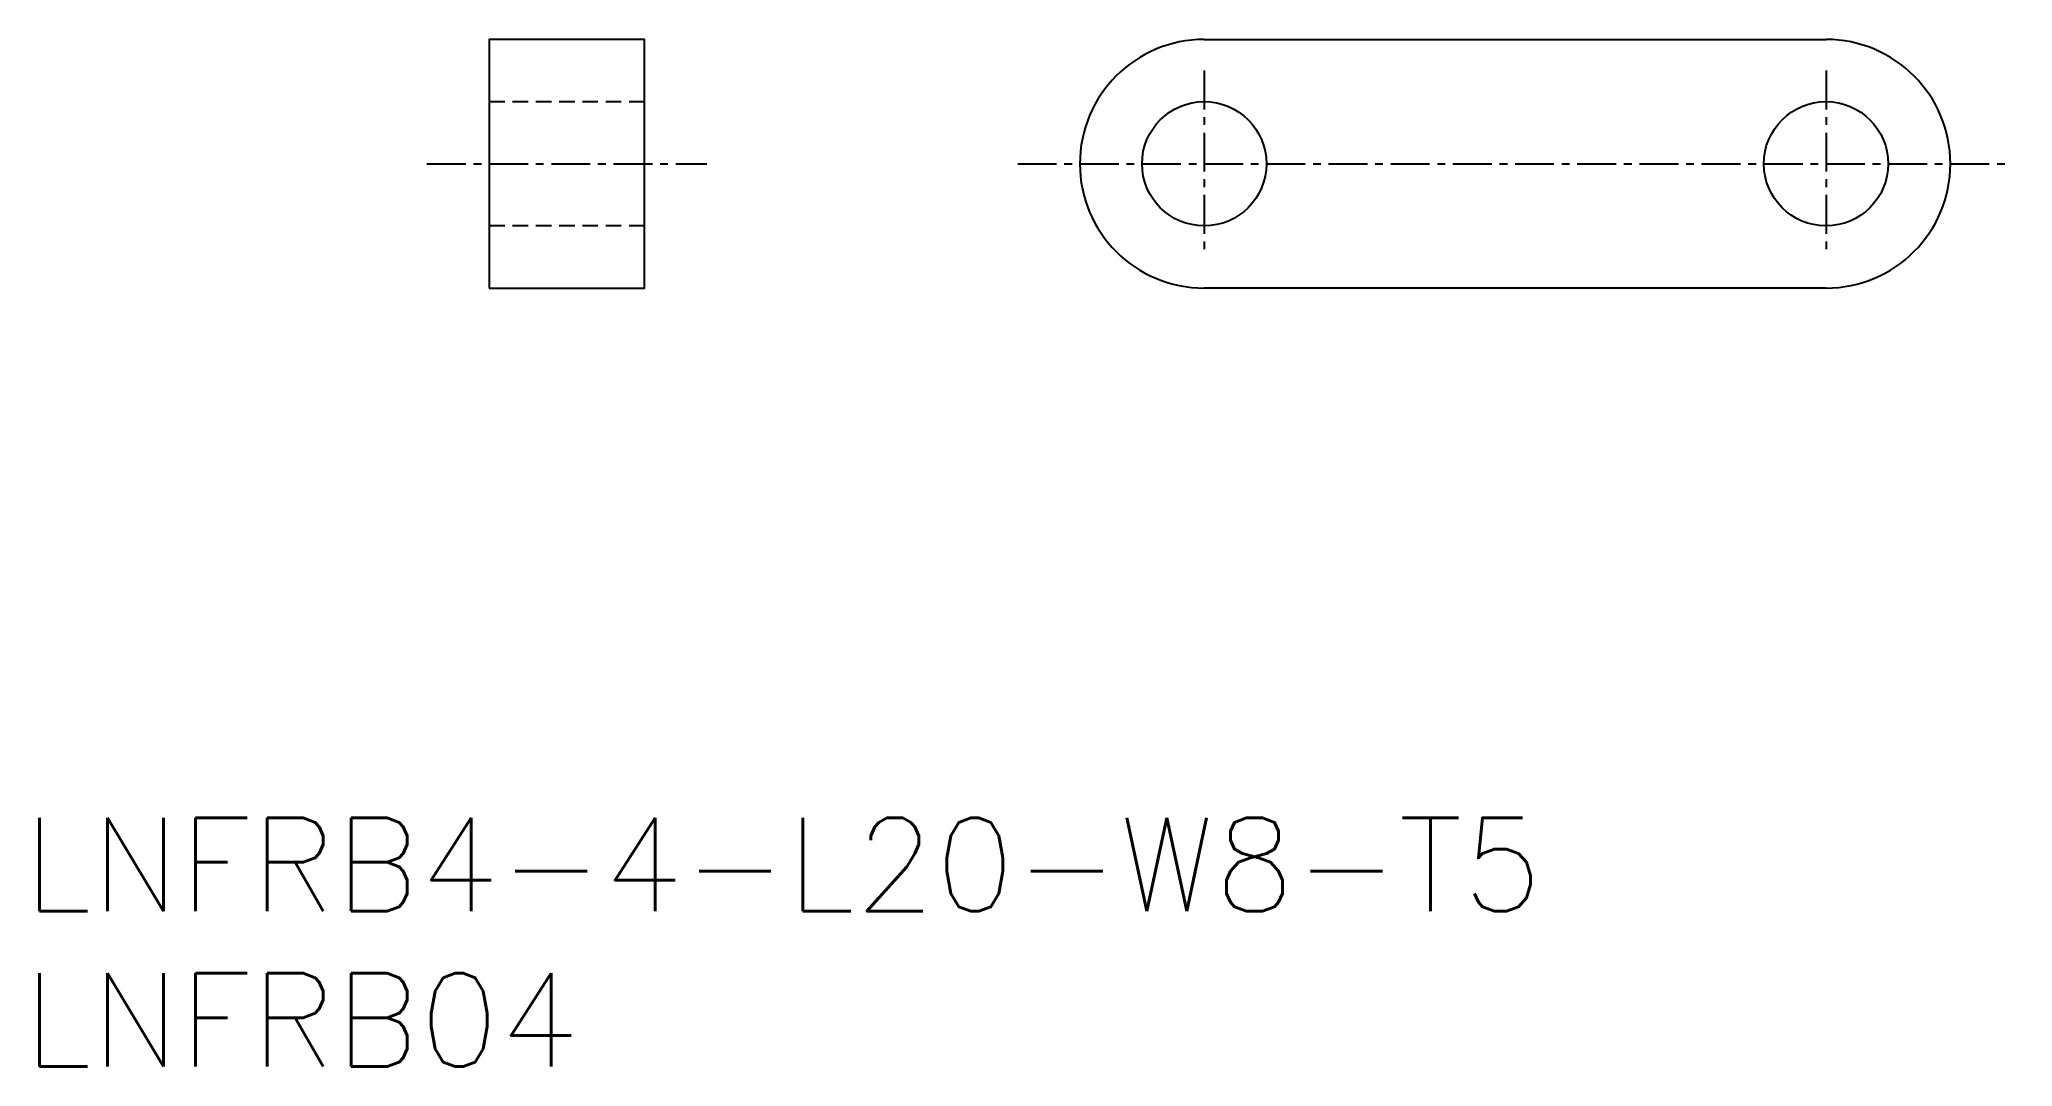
# Model space of a CAD drawing. Extents: x 114.3 to 177.7, y 71.9 to 104.9.
import ezdxf
from ezdxf.enums import TextEntityAlignment as Align

# ---------------------------------------------------------------- set-up
doc = ezdxf.new("R2010")
doc.units = 0
doc.linetypes.add('CENTER', pattern=[2, 1.25, -0.25, 0.25, -0.25])
doc.linetypes.add('DASHED', pattern=[0.75, 0.5, -0.25])
doc.layers.get('0').update_dxf_attribs({"linetype": 'CONTINUOUS'})
doc.layers.add('CENTER', color=1, linetype='CENTER')
doc.styles.get("Standard").update_dxf_attribs({"font": 'txt.shx', "bigfont": 'extfont.shx'})

msp = doc.modelspace()

# ---------------------------------------------------------------- linework, layer by layer
at = {"color": 7, "linetype": 'CONTINUOUS'}
for p, q in [((151.748, 104.914), (171.748, 104.914)), ((171.748, 96.914), (151.748, 96.914))]:
    msp.add_line(p, q, dxfattribs=at)
at = {"color": 3, "linetype": 'DASHED'}
for p, q in [((128.748, 102.914), (133.748, 102.914)), ((133.748, 98.914), (128.748, 98.914))]:
    msp.add_line(p, q, dxfattribs=at)
at = {"color": 7, "linetype": 'CONTINUOUS'}
msp.add_lwpolyline([(128.748, 96.914), (133.748, 96.914), (133.748, 104.914), (128.748, 104.914)], close=True, dxfattribs=at)
for centre in [(151.748, 100.914), (171.748, 100.914)]:
    msp.add_circle(centre, 2, dxfattribs=at)
for centre, start, end in [((151.748, 100.914), 90, 270), ((171.748, 100.914), 270, 90)]:
    msp.add_arc(centre, 4, start, end, dxfattribs=at)
at = {"layer": 'CENTER', "color": 1, "linetype": 'CENTER'}
for p, q in [((151.748, 103.914), (151.748, 97.914)), ((171.748, 103.914), (171.748, 97.914)), ((126.748, 100.914), (135.748, 100.914)), ((145.748, 100.914), (177.748, 100.914))]:
    msp.add_line(p, q, dxfattribs=at)

# ---------------------------------------------------------------- texts
at = {"color": 7, "linetype": 'CONTINUOUS'}
for s, p in [('LNFRB4-4-L20-W8-T5', (113.769, 78.363)), ('LNFRB04', (113.769, 73.363))]:
    msp.add_text(s, height=3, dxfattribs=at).set_placement(p, align=Align.MIDDLE_LEFT)

doc.saveas('drawing.dxf')
